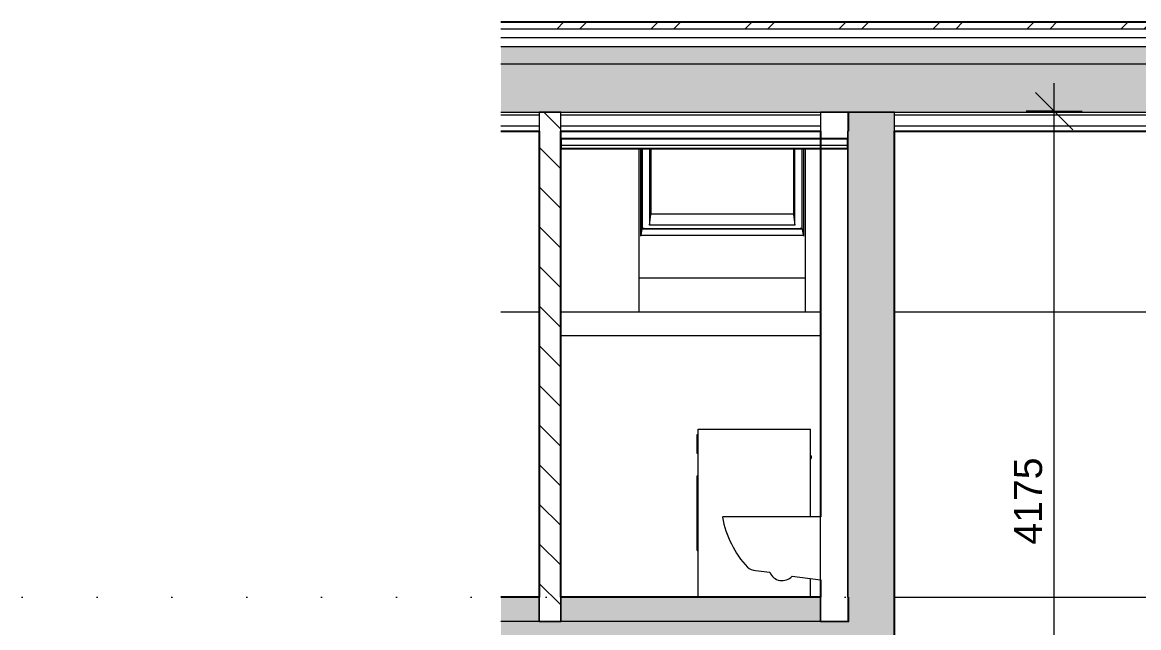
# Model space of a CAD drawing. Header units: millimetres. Extents: x -7743 to 191930, y -8645 to 72638.
# Drawn here: x 173321 to 179291, y 7188 to 10426 of the extents above; entities that cross this region are included whole.
import ezdxf

# ---------------------------------------------------------------- set-up
doc = ezdxf.new("R2010")
doc.units = ezdxf.units.MM
doc.linetypes.add('HA_Dot-S4mm', pattern=[400, 0, -400])
for name, color, linetype, lineweight in [('A-____-____-DIMS', 9, 'Continuous', 5), ('A-____-____-DIMS-100', 9, 'Continuous', 5), ('A-CLNG-____-MCUT', 9, 'Continuous', 25), ('A-FLOR-____-MCUT', 9, 'Continuous', 25), ('A-FLOR-____-OTLN', 9, 'Continuous', 9), ('A-FLOR-____-PATT', 9, 'Continuous', 25), ('A-FLOR-LEVL-OTLN', 9, 'Continuous', 9), ('A-GENM-____-OTLN', 9, 'Continuous', 9), ('A-GLAZ-____-OTLN', 9, 'Continuous', 5), ('A-ROOF-____-MCUT', 9, 'Continuous', 25), ('A-ROOF-____-OTLN', 9, 'Continuous', 9), ('A-ROOF-____-PATT', 9, 'Continuous', 25), ('A-WALL-____-MCUT', 9, 'Continuous', 25), ('A-WALL-____-OTLN', 9, 'Continuous', 9), ('A-WALL-____-PATT', 9, 'Continuous', 25), ('E-ELEC-FIXT-OTLN', 9, 'Continuous', 9), ('I-WALL-____-MCUT', 9, 'Continuous', 25), ('I-WALL-____-OTLN', 9, 'Continuous', 9), ('P-SANR-FIXT-OTLN', 9, 'Continuous', 9)]:
    doc.layers.add(name, color=color, linetype=linetype, lineweight=lineweight)
doc.styles.add('Arial', font='arial.ttf', dxfattribs={"height": 150})
doc.dimstyles.new('Inner_Dimensions', dxfattribs={"dimscale": 304.8, "dimtxt": 153.03891, "dimasz": 0.656168, "dimexe": 0.492126, "dimexo": 0.0625, "dimgap": 0.065617, "dimtad": 1, "dimdec": 0, "dimzin": 0, "dimdsep": 46, "dimtxsty": 'Arial', "dimblk1": 'OBLIQUE', "dimblk2": 'OBLIQUE', "dimsah": 1, "dimcen": 0.09, "dimdle": 0.492126, "dimazin": 0, "dimtfac": 1, "dimtdec": 4, "dimtix": 1, "dimtmove": 0, "dimatfit": 3, "dimfxl": 0.492126, "dimfxlon": 1, "dimtvp": 1, "dimtolj": 1, "dimtzin": 0, "dimlwd": 9, "dimlwe": 9, "dimarcsym": 2})
pattern_1 = [(0, (695.234, 1865.4), (117.188, 67.658), [78.125, -156.25]), (120, (695.234, 1865.4), (-117.18755, 67.65879), [78.125, -156.25]), (60, (695.234, 1865.4), (0.00045, 135.31679), [0, -156.25, 78.125, 0])]

# ---------------------------------------------------------------- blocks, each defined once
blk = doc.blocks.new('ABMV_Toilet_WallHung - Default-1481197-ŘEZ E-E OBJEKT A')
at = {"layer": 'A-GENM-____-OTLN', "color": 250}
for p, q in [((10545, 7780), (10023.3, 7780)), ((10545, 7444), (10545, 7780)), ((10197.4, 7493.2), (10272.7, 7483.7)), ((10393, 7463.2), (10545, 7444))]:
    blk.add_line(p, q, dxfattribs=at)
for centre, radius, start, end in [((10023.3, 7773.1), 6.88, 90, 116.10774), ((10543.8, 7872.4), 531.8, 190.08691, 222.83026), ((10208.9, 7584.1), 91.6, 233.02777, 262.78462), ((10339.3, 7511.4), 72.2, 202.60158, 318.10526)]:
    blk.add_arc(centre, radius, start, end, dxfattribs=at)
blk = doc.blocks.new('Roof-Windows_VELUX_GLL_1061 - PK08-1836255-ŘEZ E-E OBJEKT A')
at = {"layer": 'A-GLAZ-____-OTLN', "color": 50}
for p, q in [((9583.4, 9281.4), (9583.4, 9750)), ((9589.5, 9321.3), (9589.5, 9750)), ((9592.6, 9321.9), (9592.6, 9750)), ((9630.5, 9750), (9630.5, 9341.3)), ((9637.1, 9750), (9637.1, 9398.3)), ((10399.9, 9750), (10399.9, 9398.3)), ((10406.5, 9341.3), (10406.5, 9750)), ((10444.4, 9750), (10444.4, 9321.9)), ((10453.5, 9750), (10453.5, 9281.4)), ((9592.6, 9417.2), (9589.5, 9417.2)), ((9592.6, 9416.4), (9589.5, 9416.4)), ((9589.5, 9407.6), (9592.6, 9407.6)), ((9589.5, 9386.6), (9592.6, 9386.6)), ((9630.5, 9341.3), (9637.1, 9398.3)), ((9637.1, 9401.9), (10399.9, 9401.9)), ((10399.9, 9398.3), (10406.5, 9341.3)), ((10447.5, 9417.2), (10444.4, 9417.2)), ((10447.5, 9416.4), (10444.4, 9416.4)), ((10444.4, 9407.6), (10447.5, 9407.6)), ((10444.4, 9386.6), (10447.5, 9386.6)), ((9589.5, 9321.3), (9583.8, 9287.7)), ((9592.6, 9364.2), (9589.5, 9364.2)), ((9589.5, 9359.9), (9592.6, 9359.9)), ((9589.5, 9334.1), (9592.6, 9334.1)), ((9589.5, 9321.3), (10447.5, 9321.4)), ((9601.6, 9321.9), (9592.6, 9321.9)), ((9601.6, 9321.9), (10435.4, 9321.9)), ((10406.5, 9341.3), (9630.5, 9341.3)), ((10444.4, 9321.9), (10435.4, 9321.9)), ((10447.5, 9364.2), (10444.4, 9364.2)), ((10444.4, 9359.9), (10447.5, 9359.9)), ((10444.4, 9334.1), (10447.5, 9334.1)), ((10453.2, 9287.7), (10447.5, 9321.4)), ((9583.8, 9287.7), (10453.2, 9287.7)), ((9583.8, 9287.7), (9583.8, 9283.3)), ((10453.2, 9283.3), (10453.2, 9287.7))]:
    blk.add_line(p, q, dxfattribs=at)
blk = doc.blocks.new('HA_GM_Tiling_LineBased - Generic Tiles-2138957-ŘEZ E-E OBJEKT A')
at = {"layer": 'A-GENM-____-OTLN', "color": 250}
blk.add_line((9155, 8750), (10545, 8750), dxfattribs=at)
blk = doc.blocks.new('R_bathroom_washing_machine - 600x600x900-1435724-ŘEZ E-E OBJEKT A')
at = {"layer": 'E-ELEC-FIXT-OTLN', "color": 250}
for p, q in [((9890, 8250), (10490, 8250)), ((9890, 7350), (9890, 8250)), ((10490, 7780), (10490, 8250)), ((9885, 8120), (9885, 8220)), ((9885, 8220), (9890, 8220)), ((9890, 8120), (9885, 8120)), ((10495, 8107.5), (10490, 8107.5)), ((10490, 8092.5), (10495, 8092.5)), ((10495, 8107.5), (10495, 8092.5)), ((10495, 8106.5), (10495, 8107.5)), ((10495, 8092.5), (10495, 8093.5)), ((9890, 8000), (9885, 8000)), ((9885, 7600), (9885, 8000)), ((9885, 7600), (9890, 7600)), ((10490, 7350), (10490, 7450.9))]:
    blk.add_line(p, q, dxfattribs=at)
blk = doc.blocks.new('185-01_OBJEKT A_Central_rvt-4-ŘEZ E-E OBJEKT A')
at = {"layer": 'A-FLOR-____-PATT', "lineweight": 5}
h = blk.add_hatch(color=7, dxfattribs=at)
h.paths.add_polyline_path([(19420.5, 7220), (20126.1, 7220), (20126.1, 7350), (19095, 7350), (19095, 7220), (19153.6, 7220)])
h.paths.add_polyline_path([(9155, 7220), (10545, 7220), (10545, 7350), (9155, 7350), (9155, 7222.7)])
h.paths.add_polyline_path([(9040, 7220), (9040, 7350), (8835.7, 7350), (8835.7, 7220)])
h.paths.add_polyline_path([(15190.1, 7220), (16670, 7220), (16670, 7350), (15190.1, 7350), (15190.1, 7276.7)])
at = {"layer": 'A-FLOR-____-PATT', "lineweight": 9}
h = blk.add_hatch(color=254, dxfattribs=at)
h.paths.add_polyline_path([(15186.6, 7000), (16670, 7000), (16670, 7220), (15050.1, 7220), (15050.1, 7000)])
h.paths.add_polyline_path([(19420.5, 7000), (20126.1, 7000), (20126.1, 7220), (18845, 7219.9), (18845, 7000), (19183.5, 7000)])
h.paths.add_polyline_path([(8835.7, 7000), (10940.5, 7000), (10940.5, 7220), (8835.7, 7220), (8835.7, 7136.5)])
at = {"layer": 'A-ROOF-____-PATT', "lineweight": 5}
h = blk.add_hatch(dxfattribs=at)
h.set_pattern_fill('FP_6', color=8, style=0, pattern_type=2)
h.set_pattern_definition([(45, (695.23, 1865.4), (-251.447, 251.447), []), (45, (695.23, 2246.4), (-251.447, 251.447), [])])
h.paths.add_polyline_path([(13069.6, 10390.5), (13990, 10390.5), (13990, 10425.7), (8835.7, 10425.7), (8835.7, 10390.5), (11658.3, 10390.5)])
h.paths.add_polyline_path([(19295, 10390.5), (20126.1, 10390.5), (20126.1, 10425.7), (19295, 10425.7)])
h = blk.add_hatch(dxfattribs=at)
h.set_pattern_fill('FP_5', color=50, style=0, pattern_type=2)
h.set_pattern_definition(pattern_1)
h.paths.add_polyline_path([(10247, 10203.2), (14220, 10203.2), (14220, 10296.8), (8835.7, 10296.8), (8835.7, 10203.2), (9894.2, 10203.2)])
h.paths.add_polyline_path([(19949.7, 10203.2), (20126.1, 10203.2), (20126.1, 10296.8), (19095, 10296.8), (19095, 10203.2), (19773.3, 10203.2)])
h = blk.add_hatch(dxfattribs=at)
h.set_pattern_fill('FP_5', color=50, style=0, pattern_type=2)
h.set_pattern_definition(pattern_1)
h.paths.add_polyline_path([(9155, 9945.5), (14220, 9945.5), (14220, 10203.2), (8835.7, 10203.2), (8835.7, 9945.5), (9040, 9945.5)])
h.paths.add_polyline_path([(20126.1, 9945.5), (20126.1, 10203.2), (19095, 10203.2), (19095, 9945.5), (20082, 9945.5)])
at = {"layer": 'A-WALL-____-PATT', "lineweight": 5}
h = blk.add_hatch(dxfattribs=at)
h.set_pattern_fill('FP_1', color=50, style=0, pattern_type=2)
h.set_pattern_definition([(135, (695.23, 1865.4), (-106.066, -106.066), [])])
h.paths.add_polyline_path([(9155, 7220), (9155, 9945.5), (9040, 9945.5), (9040, 7220)])
at = {"layer": 'A-WALL-____-PATT', "lineweight": 9}
blk.add_hatch(color=254, dxfattribs=at).paths.add_polyline_path([(10940.5, 7220), (10940.5, 9945.5), (10690.5, 9945.5), (10690.5, 7220), (10825.5, 7220)])
at = {"layer": 'A-CLNG-____-MCUT', "color": 10}
for p, q in [((10690.5, 9802), (9155, 9802)), ((9155, 9802), (9155, 9750)), ((10690.5, 9750), (10690.5, 9802)), ((9155, 9750), (10690.5, 9750))]:
    blk.add_line(p, q, dxfattribs=at)
at = {"layer": 'A-CLNG-____-MCUT', "color": 250, "lineweight": 9}
blk.add_line((10690.5, 9766), (9155, 9766), dxfattribs=at)
at = {"layer": 'A-FLOR-____-MCUT', "color": 10}
for p, q in [((9040, 7350), (8835.7, 7350)), ((10545, 7350), (9155, 7350)), ((10940.5, 7000), (10940.5, 7220))]:
    blk.add_line(p, q, dxfattribs=at)
at = {"layer": 'A-FLOR-____-MCUT', "color": 250, "lineweight": 9}
for p, q in [((9040, 7220), (9040, 7350)), ((9155, 7350), (9155, 7220)), ((10545, 7220), (10545, 7350)), ((9040, 7220), (8835.7, 7220)), ((9155, 7220), (9040, 7220)), ((10545, 7220), (9155, 7220)), ((10690.5, 7220), (10545, 7220)), ((10695, 7220), (10690.5, 7220))]:
    blk.add_line(p, q, dxfattribs=at)
at = {"layer": 'A-FLOR-____-OTLN', "color": 250}
blk.add_line((10940.5, 7350), (13150, 7350), dxfattribs=at)
at = {"layer": 'A-ROOF-____-MCUT', "color": 10}
for p, q in [((13990, 10425.7), (8835.7, 10425.7)), ((8835.7, 9843), (9040, 9843)), ((9155, 9843), (10545, 9843)), ((10940.5, 9843), (14220, 9843))]:
    blk.add_line(p, q, dxfattribs=at)
at = {"layer": 'A-ROOF-____-MCUT', "color": 250, "lineweight": 9}
for p, q in [((8835.7, 10390.5), (13990, 10390.5)), ((8835.7, 10343.7), (13990, 10343.7)), ((8835.7, 10296.8), (13990, 10296.8)), ((8835.7, 10203.2), (14220, 10203.2)), ((8835.7, 9945.5), (9040, 9945.5)), ((8835.7, 9930.9), (9040, 9930.9)), ((9040, 9945.5), (9155, 9945.5)), ((9155, 9945.5), (10545, 9945.5)), ((9155, 9930.9), (10545, 9930.9)), ((10545, 9945.5), (10690.5, 9945.5)), ((10690.5, 9945.5), (10695, 9945.5)), ((10695, 9945.5), (10940.5, 9945.5)), ((10940.5, 9945.5), (14220, 9945.5)), ((10940.5, 9930.9), (14220, 9930.9)), ((8835.7, 9872.3), (9040, 9872.3)), ((9155, 9872.3), (10545, 9872.3)), ((10940.5, 9872.3), (14220, 9872.3))]:
    blk.add_line(p, q, dxfattribs=at)
at = {"layer": 'A-ROOF-____-OTLN', "color": 250}
for p, q in [((9574.8, 8874.4), (9574.8, 9750)), ((10462.2, 9750), (10462.2, 8874.4)), ((9589.5, 9349.1), (9592.6, 9349.1)), ((10444.4, 9349.1), (10447.5, 9349.1)), ((9574.8, 9058.6), (10462.2, 9058.6)), ((10462.2, 8874.4), (9574.8, 8874.4))]:
    blk.add_line(p, q, dxfattribs=at)
at = {"layer": 'A-WALL-____-MCUT', "color": 250, "lineweight": 9}
for p, q in [((9155, 9945.5), (9040, 9945.5)), ((9040, 9945.5), (9040, 9930.9)), ((9040, 9930.9), (9040, 9872.3)), ((9155, 9930.9), (9155, 9945.5)), ((9155, 9872.3), (9155, 9930.9)), ((10690.5, 9945.5), (10545, 9945.5)), ((10545, 9945.5), (10545, 9930.9)), ((10545, 9930.9), (10545, 9872.3)), ((10940.5, 9945.5), (10690.5, 9945.5)), ((10690.5, 9945.5), (10690.5, 9930.9)), ((10695, 9945.5), (10690.5, 9945.5)), ((10690.5, 9930.9), (10690.5, 9872.3)), ((10940.5, 9930.9), (10940.5, 9945.5)), ((10940.5, 9872.3), (10940.5, 9930.9)), ((9040, 9872.3), (9040, 9843)), ((9155, 9843), (9155, 9872.3)), ((10545, 9872.3), (10545, 9843)), ((10690.5, 9872.3), (10690.5, 9843)), ((10940.5, 9843), (10940.5, 9872.3)), ((10690.5, 9843), (10690.5, 7350)), ((10690.5, 7350), (10690.5, 9843)), ((9040, 7350), (9040, 7220)), ((9155, 7220), (9155, 7350)), ((10545, 7350), (10545, 7220)), ((10690.5, 7350), (10690.5, 7220)), ((9040, 7220), (9155, 7220)), ((10545, 7220), (10690.5, 7220)), ((10690.5, 7220), (10695, 7220))]:
    blk.add_line(p, q, dxfattribs=at)
at = {"layer": 'A-WALL-____-MCUT', "color": 10}
blk.add_line((10940.5, 7220), (10940.5, 7350), dxfattribs=at)
at = {"layer": 'A-WALL-____-OTLN', "color": 250}
for p, q in [((9040, 8874.4), (8835.7, 8874.4)), ((9574.8, 8874.4), (9155, 8874.4)), ((10462.2, 8874.4), (9574.8, 8874.4)), ((10545, 8874.4), (10462.2, 8874.4)), ((14220, 8874.4), (10940.5, 8874.4)), ((10940.5, 7350), (13150, 7350))]:
    blk.add_line(p, q, dxfattribs=at)
at = {"layer": 'I-WALL-____-MCUT', "color": 10}
for p, q in [((9040, 9843), (9040, 7350)), ((9155, 7350), (9155, 9843)), ((10545, 9843), (10545, 7780)), ((10940.5, 7350), (10940.5, 9843)), ((10545, 7444), (10545, 7350))]:
    blk.add_line(p, q, dxfattribs=at)
at = {"layer": 'I-WALL-____-OTLN', "color": 250}
for p, q in [((10695, 9843), (10695, 9945.5)), ((10695, 7220), (10695, 7350))]:
    blk.add_line(p, q, dxfattribs=at)
at = {"layer": 'A-GENM-____-OTLN', "color": 250, "lineweight": 9}
blk.add_blockref('HA_GM_Tiling_LineBased - Generic Tiles-2138957-ŘEZ E-E OBJEKT A', (0, 0), dxfattribs=at)
at = {"layer": 'A-GLAZ-____-OTLN', "color": 250, "lineweight": 9}
blk.add_blockref('Roof-Windows_VELUX_GLL_1061 - PK08-1836255-ŘEZ E-E OBJEKT A', (0, 0), dxfattribs=at)
at = {"layer": 'E-ELEC-FIXT-OTLN', "color": 250, "lineweight": 9}
blk.add_blockref('R_bathroom_washing_machine - 600x600x900-1435724-ŘEZ E-E OBJEKT A', (0, 0), dxfattribs=at)
at = {"layer": 'P-SANR-FIXT-OTLN', "color": 250, "lineweight": 9}
blk.add_blockref('ABMV_Toilet_WallHung - Default-1481197-ŘEZ E-E OBJEKT A', (0, 0), dxfattribs=at)
blk = doc.blocks.new('DIMBLOCK140-ŘEZ E-E OBJEKT A')
at = {"layer": 'A-____-____-DIMS-100', "lineweight": 9}
for p, q in [((178839.3, 5775), (178839.3, 10100)), ((178839.3, 9950), (178739.3, 10050)), ((178689.3, 9950), (178989.3, 9950)), ((178839.3, 9950), (178689.3, 9950)), ((178839.3, 9950), (178939.3, 9850)), ((178839.3, 5775), (178739.3, 5875)), ((178689.3, 5775), (178989.3, 5775)), ((178839.3, 5775), (178689.3, 5775)), ((178839.3, 5775), (178939.3, 5675))]:
    blk.add_line(p, q, dxfattribs=at)
at = {"layer": 'A-____-____-DIMS-100', "color": 0, "lineweight": 9, "insert": (178624.6, 7631.8), "char_height": 150, "width": 553.765, "attachment_point": 1, "rotation": 90, "line_spacing_factor": 0.941778, "style": 'Arial'}
blk.add_mtext('4175', dxfattribs=at)
blk = doc.blocks.new('_Oblique')
at = {"color": 0, "linetype": 'ByBlock', "lineweight": -2}
blk.add_line((-0.5, -0.5), (0.5, 0.5), dxfattribs=at)

msp = doc.modelspace()

# ---------------------------------------------------------------- linework, layer by layer
at = {"layer": 'A-FLOR-LEVL-OTLN', "linetype": 'HA_Dot-S4mm', "lineweight": 5}
msp.add_line((173321.4, 7350), (189730, 7350), dxfattribs=at)

# ---------------------------------------------------------------- block references
at = {"lineweight": 5}
msp.add_blockref('185-01_OBJEKT A_Central_rvt-4-ŘEZ E-E OBJEKT A', (167045.5, 0), dxfattribs=at)

# ---------------------------------------------------------------- dimensions: what is measured, and where the dimension line sits
at = {"layer": 'A-____-____-DIMS', "lineweight": 9}
dim = msp.add_linear_dim(base=(178839.3, 9950), p1=(178689.3, 5775), p2=(178689.3, 9950), angle=90, dimstyle='Inner_Dimensions', override={"dimpost": '<>', "dimfxl": 4175}, dxfattribs=at)
dim.commit()
dim.dimension.update_dxf_attribs({"geometry": 'DIMBLOCK140-ŘEZ E-E OBJEKT A', "text_midpoint": (178742.7, 7862.5)})

doc.saveas('drawing.dxf')
